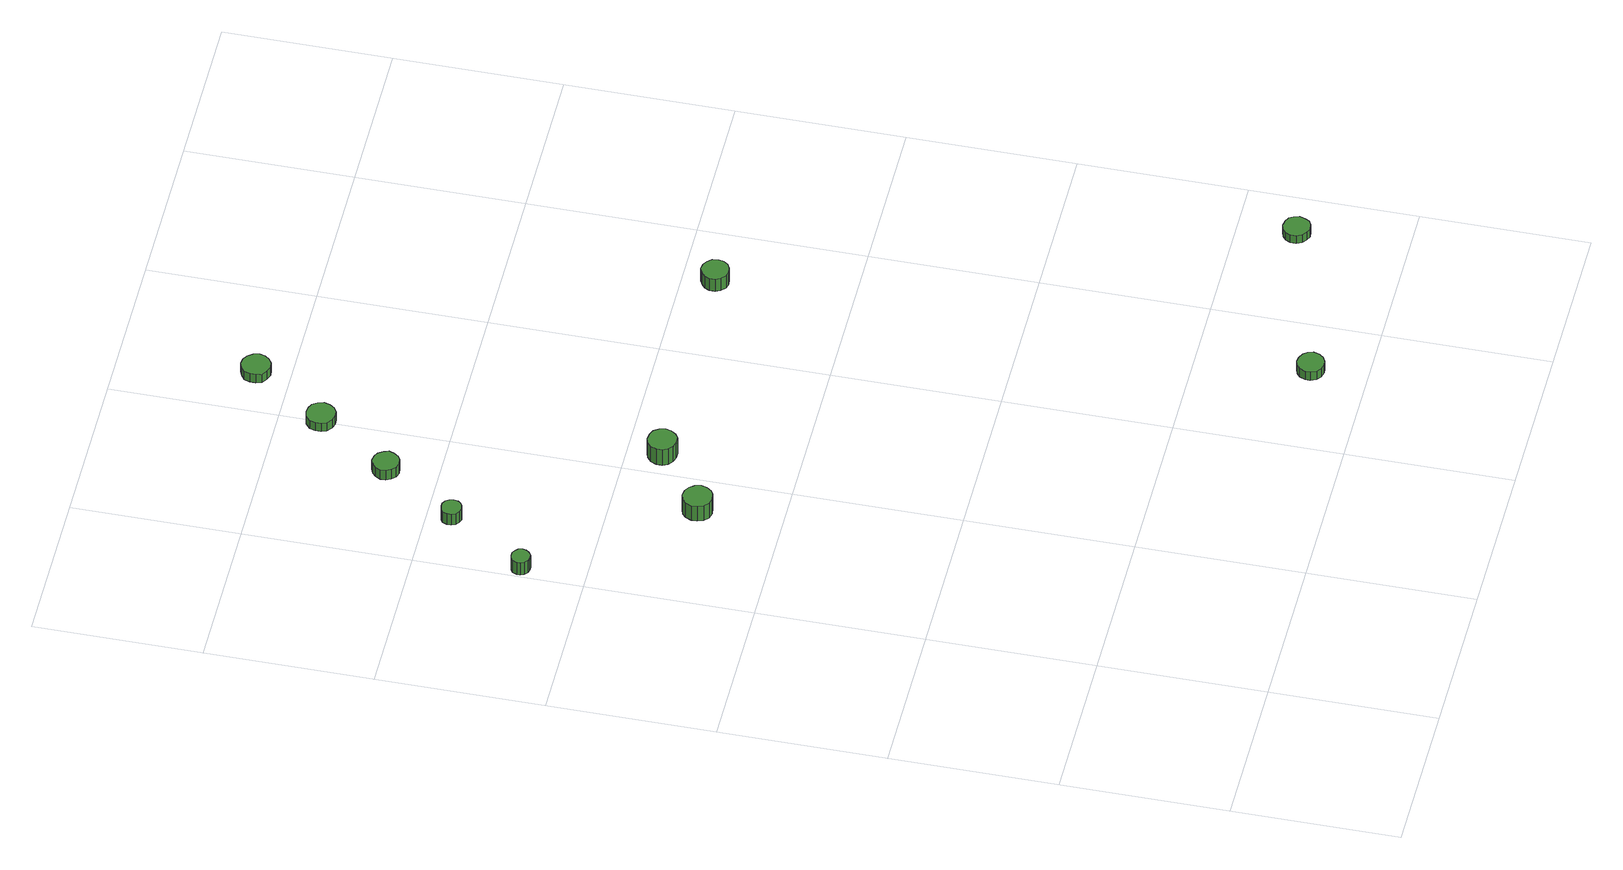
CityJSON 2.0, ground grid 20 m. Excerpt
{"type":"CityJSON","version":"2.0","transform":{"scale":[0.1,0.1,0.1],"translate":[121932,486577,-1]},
"CityObjects":{
"tree1":{"type":"SolitaryVegetationObject","attributes":{"function":"something"},"geometry":[{"type":"MultiSurface","lod":"1","boundaries":[[[0,1,2,3,4,5,6,7,8,9,10,11,12,13,14]],[[15,16,17,18,19,20,21,22,23,24,25,26,27,28,29]],[[0,29,28,1]],[[1,28,27,2]],[[2,27,26,3]],[[3,26,25,4]],[[4,25,24,5]],[[5,24,23,6]],[[6,23,22,7]],[[7,22,21,8]],[[8,21,20,9]],[[9,20,19,10]],[[10,19,18,11]],[[11,18,17,12]],[[12,17,16,13]],[[13,16,15,14]],[[14,15,29,0]]]}]},
"tree2":{"type":"SolitaryVegetationObject","attributes":{"function":"something"}},
"tree3":{"type":"SolitaryVegetationObject","attributes":{"function":"something"},"geometry":[{"type":"MultiSurface","lod":"1","boundaries":[[[30,31,32,33,34,35,36,37,38,39,40,41,42,43,44]],[[45,46,47,48,49,50,51,52,53,54,55,56,57,58,59]],[[30,59,58,31]],[[31,58,57,32]],[[32,57,56,33]],[[33,56,55,34]],[[34,55,54,35]],[[35,54,53,36]],[[36,53,52,37]],[[37,52,51,38]],[[38,51,50,39]],[[39,50,49,40]],[[40,49,48,41]],[[41,48,47,42]],[[42,47,46,43]],[[43,46,45,44]],[[44,45,59,30]]]}]},
"tree4":{"type":"SolitaryVegetationObject","attributes":{"function":"something"},"geometry":[{"type":"MultiSurface","lod":"1","boundaries":[[[60,61,62,63,64,65,66,67,68,69,70,71,72,73,74]],[[75,76,77,78,79,80,81,82,83,84,85,86,87,88,89]],[[60,89,88,61]],[[61,88,87,62]],[[62,87,86,63]],[[63,86,85,64]],[[64,85,84,65]],[[65,84,83,66]],[[66,83,82,67]],[[67,82,81,68]],[[68,81,80,69]],[[69,80,79,70]],[[70,79,78,71]],[[71,78,77,72]],[[72,77,76,73]],[[73,76,75,74]],[[74,75,89,60]]]}]},
"tree5":{"type":"SolitaryVegetationObject","attributes":{"function":"something"},"geometry":[{"type":"MultiSurface","lod":"1","boundaries":[[[90,91,92,93,94,95,96,97,98,99,100,101,102,103,104]],[[105,106,107,108,109,110,111,112,113,114,115,116,117,118,119]],[[90,119,118,91]],[[91,118,117,92]],[[92,117,116,93]],[[93,116,115,94]],[[94,115,114,95]],[[95,114,113,96]],[[96,113,112,97]],[[97,112,111,98]],[[98,111,110,99]],[[99,110,109,100]],[[100,109,108,101]],[[101,108,107,102]],[[102,107,106,103]],[[103,106,105,104]],[[104,105,119,90]]]}]},
"tree6":{"type":"SolitaryVegetationObject","attributes":{"function":"something"},"geometry":[{"type":"MultiSurface","lod":"1","boundaries":[[[120,121,122,123,124,125,126,127,128,129,130,131,132,133,134]],[[135,136,137,138,139,140,141,142,143,144,145,146,147,148,149]],[[120,149,148,121]],[[121,148,147,122]],[[122,147,146,123]],[[123,146,145,124]],[[124,145,144,125]],[[125,144,143,126]],[[126,143,142,127]],[[127,142,141,128]],[[128,141,140,129]],[[129,140,139,130]],[[130,139,138,131]],[[131,138,137,132]],[[132,137,136,133]],[[133,136,135,134]],[[134,135,149,120]]]}]},
"tree7":{"type":"SolitaryVegetationObject","attributes":{"function":"something"},"geometry":[{"type":"MultiSurface","lod":"1","boundaries":[[[150,151,152,153,154,155,156,157,158,159,160,161,162,163,164]],[[165,166,167,168,169,170,171,172,173,174,175,176,177,178,179]],[[150,179,178,151]],[[151,178,177,152]],[[152,177,176,153]],[[153,176,175,154]],[[154,175,174,155]],[[155,174,173,156]],[[156,173,172,157]],[[157,172,171,158]],[[158,171,170,159]],[[159,170,169,160]],[[160,169,168,161]],[[161,168,167,162]],[[162,167,166,163]],[[163,166,165,164]],[[164,165,179,150]]]}]},
"tree8":{"type":"SolitaryVegetationObject","attributes":{"function":"something"},"geometry":[{"type":"MultiSurface","lod":"1","boundaries":[[[180,181,182,183,184,185,186,187,188,189,190,191,192,193,194]],[[195,196,197,198,199,200,201,202,203,204,205,206,207,208,209]],[[180,209,208,181]],[[181,208,207,182]],[[182,207,206,183]],[[183,206,205,184]],[[184,205,204,185]],[[185,204,203,186]],[[186,203,202,187]],[[187,202,201,188]],[[188,201,200,189]],[[189,200,199,190]],[[190,199,198,191]],[[191,198,197,192]],[[192,197,196,193]],[[193,196,195,194]],[[194,195,209,180]]]}]},
"tree9":{"type":"SolitaryVegetationObject","attributes":{"function":"something"},"geometry":[{"type":"MultiSurface","lod":"1","boundaries":[[[210,211,212,213,214,215,216,217,218,219,220,221,222,223,224]],[[225,226,227,228,229,230,231,232,233,234,235,236,237,238,239]],[[210,239,238,211]],[[211,238,237,212]],[[212,237,236,213]],[[213,236,235,214]],[[214,235,234,215]],[[215,234,233,216]],[[216,233,232,217]],[[217,232,231,218]],[[218,231,230,219]],[[219,230,229,220]],[[220,229,228,221]],[[221,228,227,222]],[[222,227,226,223]],[[223,226,225,224]],[[224,225,239,210]]]}]},
"tree10":{"type":"SolitaryVegetationObject","attributes":{"function":"something"}},
"tree11":{"type":"SolitaryVegetationObject","attributes":{"function":"something"},"geometry":[{"type":"MultiSurface","lod":"1","boundaries":[[[240,241,242,243,244,245,246,247,248,249,250,251,252,253,254]],[[255,256,257,258,259,260,261,262,263,264,265,266,267,268,269]],[[240,269,268,241]],[[241,268,267,242]],[[242,267,266,243]],[[243,266,265,244]],[[244,265,264,245]],[[245,264,263,246]],[[246,263,262,247]],[[247,262,261,248]],[[248,261,260,249]],[[249,260,259,250]],[[250,259,258,251]],[[251,258,257,252]],[[252,257,256,253]],[[253,256,255,254]],[[254,255,269,240]]]}]},
"tree12":{"type":"SolitaryVegetationObject","attributes":{"function":"something"},"geometry":[{"type":"MultiSurface","lod":"1","boundaries":[[[270,271,272,273,274,275,276,277,278,279,280,281,282,283,284]],[[285,286,287,288,289,290,291,292,293,294,295,296,297,298,299]],[[270,299,298,271]],[[271,298,297,272]],[[272,297,296,273]],[[273,296,295,274]],[[274,295,294,275]],[[275,294,293,276]],[[276,293,292,277]],[[277,292,291,278]],[[278,291,290,279]],[[279,290,289,280]],[[280,289,288,281]],[[281,288,287,282]],[[282,287,286,283]],[[283,286,285,284]],[[284,285,299,270]]]}]}
},
"vertices":[
[24,876,27],[23,881,27],[20,884,27],[16,887,27],[11,887,27],[7,886,27],[3,883,27],[1,878,27],[1,874,27],[3,870,27],[7,866,27],[11,865,27],[16,865,27],[20,868,27],[23,872,27],[23,872,8],[20,868,8],[16,865,8],[11,865,8],[7,866,8],[3,870,8],[1,874,8],[1,878,8],[3,883,8],[7,886,8],[11,887,8],[16,887,8],[20,884,8],[23,881,8],[24,876,8],
[166,699,31],[164,706,31],[160,712,31],[154,716,31],[146,717,31],[139,715,31],[134,710,31],[131,703,31],[131,696,31],[134,689,31],[139,684,31],[146,682,31],[154,683,31],[160,686,31],[164,692,31],[164,692,8],[160,686,8],[154,683,8],[146,682,8],[139,684,8],[134,689,8],[131,696,8],[131,703,8],[134,710,8],[139,715,8],[146,717,8],[154,716,8],[160,712,8],[164,706,8],[166,699,8],
[89,971,24],[88,976,24],[85,980,24],[81,983,24],[76,983,24],[71,982,24],[67,979,24],[65,974,24],[65,969,24],[67,964,24],[71,961,24],[76,959,24],[81,960,24],[85,962,24],[88,966,24],[88,966,7],[85,962,7],[81,960,7],[76,959,7],[71,961,7],[67,964,7],[65,969,7],[65,974,7],[67,979,7],[71,982,7],[76,983,7],[81,983,7],[85,980,7],[88,976,7],[89,971,7],
[153,1061,22],[151,1067,22],[147,1073,22],[142,1076,22],[135,1077,22],[129,1075,22],[124,1070,22],[121,1064,22],[121,1058,22],[124,1052,22],[129,1047,22],[135,1045,22],[142,1046,22],[147,1049,22],[151,1055,22],[151,1055,7],[147,1049,7],[142,1046,7],[135,1045,7],[129,1047,7],[124,1052,7],[121,1058,7],[121,1064,7],[124,1070,7],[129,1075,7],[135,1077,7],[142,1076,7],[147,1073,7],[151,1067,7],[153,1061,7],
[248,759,31],[246,766,31],[242,772,31],[236,775,31],[228,776,31],[222,774,31],[216,769,31],[213,762,31],[213,755,31],[216,749,31],[222,744,31],[228,742,31],[236,742,31],[242,746,31],[246,752,31],[246,752,7],[242,746,7],[236,742,7],[228,742,7],[222,744,7],[216,749,7],[213,755,7],[213,762,7],[216,769,7],[222,774,7],[228,776,7],[236,775,7],[242,772,7],[246,766,7],[248,759,7],
[217,1151,20],[215,1158,20],[211,1164,20],[205,1167,20],[198,1168,20],[191,1166,20],[185,1161,20],[183,1154,20],[183,1147,20],[185,1141,20],[191,1136,20],[198,1134,20],[205,1134,20],[211,1138,20],[215,1144,20],[215,1144,7],[211,1138,7],[205,1134,7],[198,1134,7],[191,1136,7],[185,1141,7],[183,1147,7],[183,1154,7],[185,1161,7],[191,1166,7],[198,1168,7],[205,1167,7],[211,1164,7],[215,1158,7],[217,1151,7],
[544,67,18],[542,74,18],[538,79,18],[532,82,18],[526,83,18],[519,81,18],[514,77,18],[511,70,18],[511,64,18],[514,57,18],[519,53,18],[526,51,18],[532,52,18],[538,55,18],[542,60,18],[542,60,5],[538,55,5],[532,52,5],[526,51,5],[519,53,5],[514,57,5],[511,64,5],[511,70,5],[514,77,5],[519,81,5],[526,83,5],[532,82,5],[538,79,5],[542,74,5],[544,67,5],
[279,1240,20],[277,1247,20],[273,1253,20],[267,1257,20],[260,1258,20],[253,1255,20],[247,1251,20],[245,1244,20],[245,1237,20],[247,1230,20],[253,1226,20],[260,1223,20],[267,1224,20],[273,1228,20],[277,1233,20],[277,1233,7],[273,1228,7],[267,1224,7],[260,1223,7],[253,1226,7],[247,1230,7],[245,1237,7],[245,1244,7],[247,1251,7],[253,1255,7],[260,1258,7],[267,1257,7],[273,1253,7],[277,1247,7],[279,1240,7],
[537,761,26],[536,768,26],[532,773,26],[526,777,26],[519,778,26],[513,775,26],[508,771,26],[505,765,26],[505,758,26],[508,752,26],[513,747,26],[519,745,26],[526,746,26],[532,749,26],[536,755,26],[536,755,7],[532,749,7],[526,746,7],[519,745,7],[513,747,7],[508,752,7],[505,758,7],[505,765,7],[508,771,7],[513,775,7],[519,778,7],[526,777,7],[532,773,7],[536,768,7],[537,761,7],
[759,131,17],[757,138,17],[754,143,17],[748,146,17],[741,147,17],[735,145,17],[730,141,17],[727,135,17],[727,128,17],[730,122,17],[735,118,17],[741,115,17],[748,116,17],[754,119,17],[757,125,17],[757,125,5],[754,119,5],[748,116,5],[741,115,5],[735,118,5],[730,122,5],[727,128,5],[727,135,5],[730,141,5],[735,145,5],[741,147,5],[748,146,5],[754,143,5],[757,138,5],[759,131,5]
]}
